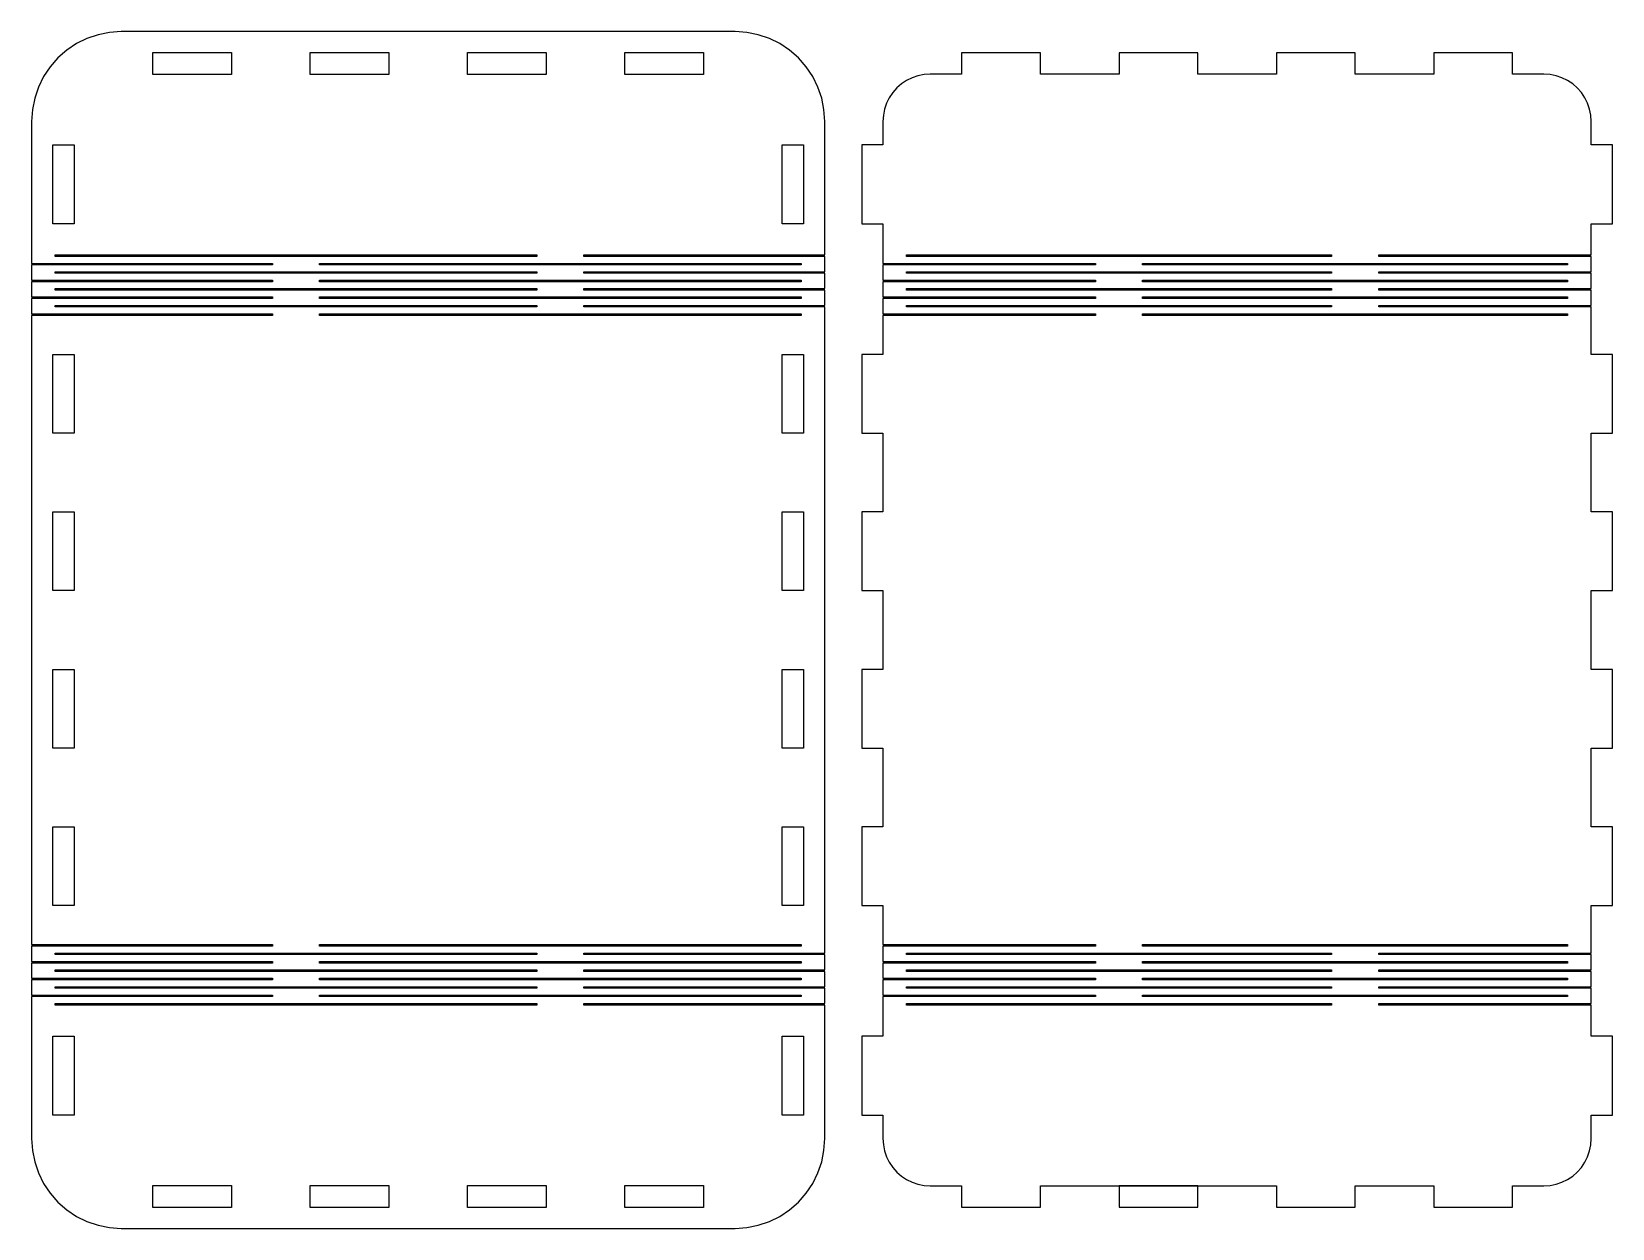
# Model space of a CAD drawing. Header units: metres. Extents: x 76 to 276, y 42 to 194.
import ezdxf

# ---------------------------------------------------------------- set-up
doc = ezdxf.new("R2010")
doc.units = ezdxf.units.M

msp = doc.modelspace()

# ---------------------------------------------------------------- linework, layer by layer
for p, q in [((82.5374, 193.147), (81.2, 192.487)), ((83.9495, 193.626), (82.5374, 193.147)), ((85.412, 193.917), (83.9495, 193.626)), ((86.9, 194.015), (85.412, 193.917)), ((164.9, 194.015), (86.9, 194.015)), ((166.388, 193.917), (164.9, 194.015)), ((167.851, 193.626), (166.388, 193.917)), ((169.263, 193.147), (167.851, 193.626)), ((170.6, 192.487), (169.263, 193.147)), ((79.9601, 191.659), (78.839, 190.676)), ((81.2, 192.487), (79.9601, 191.659)), ((90.9, 188.565), (90.9, 191.365)), ((90.9, 191.365), (100.9, 191.365)), ((100.9, 191.365), (100.9, 188.565)), ((110.9, 188.565), (110.9, 191.365)), ((110.9, 191.365), (120.9, 191.365)), ((120.9, 191.365), (120.9, 188.565)), ((130.9, 188.565), (130.9, 191.365)), ((130.9, 191.365), (140.9, 191.365)), ((140.9, 191.365), (140.9, 188.565)), ((150.9, 188.565), (150.9, 191.365)), ((150.9, 191.365), (160.9, 191.365)), ((160.9, 191.365), (160.9, 188.565)), ((171.84, 191.659), (170.6, 192.487)), ((172.961, 190.676), (171.84, 191.659)), ((203.7, 191.315), (193.7, 191.315)), ((193.7, 191.315), (193.7, 188.615)), ((203.7, 188.615), (203.7, 191.315)), ((223.7, 191.315), (213.7, 191.315)), ((213.7, 191.315), (213.7, 188.615)), ((223.7, 188.615), (223.7, 191.315)), ((243.7, 191.315), (233.7, 191.315)), ((233.7, 191.315), (233.7, 188.615)), ((243.7, 188.615), (243.7, 191.315)), ((263.7, 191.315), (253.7, 191.315)), ((253.7, 191.315), (253.7, 188.615)), ((263.7, 188.615), (263.7, 191.315)), ((77.8558, 189.554), (77.0273, 188.315)), ((78.839, 190.676), (77.8558, 189.554)), ((173.944, 189.554), (172.961, 190.676)), ((174.773, 188.315), (173.944, 189.554)), ((76.3678, 186.977), (75.8884, 185.565)), ((77.0273, 188.315), (76.3678, 186.977)), ((100.9, 188.565), (90.9, 188.565)), ((120.9, 188.565), (110.9, 188.565)), ((140.9, 188.565), (130.9, 188.565)), ((160.9, 188.565), (150.9, 188.565)), ((175.432, 186.977), (174.773, 188.315)), ((175.912, 185.565), (175.432, 186.977)), ((185.457, 186.857), (184.94, 186.267)), ((186.047, 187.375), (185.457, 186.857)), ((186.7, 187.811), (186.047, 187.375)), ((187.404, 188.158), (186.7, 187.811)), ((188.147, 188.41), (187.404, 188.158)), ((188.917, 188.563), (188.147, 188.41)), ((189.7, 188.615), (188.917, 188.563)), ((193.7, 188.615), (189.7, 188.615)), ((213.7, 188.615), (203.7, 188.615)), ((233.7, 188.615), (223.7, 188.615)), ((253.7, 188.615), (243.7, 188.615)), ((267.7, 188.615), (263.7, 188.615)), ((268.483, 188.563), (267.7, 188.615)), ((269.253, 188.41), (268.483, 188.563)), ((269.996, 188.158), (269.253, 188.41)), ((270.7, 187.811), (269.996, 188.158)), ((271.353, 187.375), (270.7, 187.811)), ((271.943, 186.857), (271.353, 187.375)), ((272.46, 186.267), (271.943, 186.857)), ((75.8884, 185.565), (75.5975, 184.103)), ((176.202, 184.103), (175.912, 185.565)), ((184.157, 184.911), (183.904, 184.167)), ((184.504, 185.615), (184.157, 184.911)), ((184.94, 186.267), (184.504, 185.615)), ((272.896, 185.615), (272.46, 186.267)), ((273.243, 184.911), (272.896, 185.615)), ((273.496, 184.167), (273.243, 184.911)), ((75.5975, 184.103), (75.5, 182.615)), ((176.3, 182.615), (176.202, 184.103)), ((183.751, 183.398), (183.7, 182.615)), ((183.904, 184.167), (183.751, 183.398)), ((273.649, 183.398), (273.496, 184.167)), ((273.7, 182.615), (273.649, 183.398)), ((75.5, 182.615), (75.5, 164.578)), ((176.3, 165.646), (176.3, 182.615)), ((183.7, 182.615), (183.7, 179.615)), ((273.7, 179.615), (273.7, 182.615)), ((78.2, 169.615), (78.2, 179.615)), ((78.2, 179.615), (80.9, 179.615)), ((80.9, 179.615), (80.9, 169.615)), ((170.9, 169.615), (170.9, 179.615)), ((170.9, 179.615), (173.6, 179.615)), ((173.6, 179.615), (173.6, 169.615)), ((183.7, 179.615), (181, 179.615)), ((181, 179.615), (181, 169.615)), ((276.4, 179.615), (273.7, 179.615)), ((276.4, 169.615), (276.4, 179.615)), ((80.9, 169.615), (78.2, 169.615)), ((173.6, 169.615), (170.9, 169.615)), ((181, 169.615), (183.7, 169.615)), ((183.7, 169.615), (183.7, 164.578)), ((273.7, 165.646), (273.7, 169.615)), ((273.7, 169.615), (276.4, 169.615)), ((78.5, 165.446), (78.5, 165.646)), ((78.5, 165.646), (139.7, 165.646)), ((139.7, 165.446), (78.5, 165.446)), ((139.7, 165.646), (139.7, 165.446)), ((145.7, 165.446), (145.7, 165.646)), ((145.7, 165.646), (176.3, 165.646)), ((176.3, 165.446), (145.7, 165.446)), ((176.3, 163.51), (176.3, 165.446)), ((186.7, 165.446), (186.7, 165.646)), ((186.7, 165.646), (240.7, 165.646)), ((240.7, 165.446), (186.7, 165.446)), ((240.7, 165.646), (240.7, 165.446)), ((246.7, 165.446), (246.7, 165.646)), ((246.7, 165.646), (273.7, 165.646)), ((273.7, 165.446), (246.7, 165.446)), ((273.7, 163.51), (273.7, 165.446)), ((75.5, 164.578), (106.1, 164.578)), ((106.1, 164.378), (75.5, 164.378)), ((75.5, 164.378), (75.5, 162.441)), ((78.5, 163.31), (78.5, 163.51)), ((78.5, 163.51), (139.7, 163.51)), ((139.7, 163.31), (78.5, 163.31)), ((106.1, 164.578), (106.1, 164.378)), ((112.1, 164.378), (112.1, 164.578)), ((112.1, 164.578), (173.3, 164.578)), ((173.3, 164.378), (112.1, 164.378)), ((139.7, 163.51), (139.7, 163.31)), ((145.7, 163.31), (145.7, 163.51)), ((145.7, 163.51), (176.3, 163.51)), ((176.3, 163.31), (145.7, 163.31)), ((173.3, 164.578), (173.3, 164.378)), ((176.3, 161.373), (176.3, 163.31)), ((183.7, 164.578), (210.7, 164.578)), ((210.7, 164.378), (183.7, 164.378)), ((183.7, 164.378), (183.7, 162.441)), ((186.7, 163.31), (186.7, 163.51)), ((186.7, 163.51), (240.7, 163.51)), ((240.7, 163.31), (186.7, 163.31)), ((210.7, 164.578), (210.7, 164.378)), ((216.7, 164.378), (216.7, 164.578)), ((216.7, 164.578), (270.7, 164.578)), ((270.7, 164.378), (216.7, 164.378)), ((240.7, 163.51), (240.7, 163.31)), ((246.7, 163.31), (246.7, 163.51)), ((246.7, 163.51), (273.7, 163.51)), ((273.7, 163.31), (246.7, 163.31)), ((270.7, 164.578), (270.7, 164.378)), ((273.7, 161.373), (273.7, 163.31)), ((75.5, 162.441), (106.1, 162.441)), ((75.5, 162.241), (75.5, 160.305)), ((106.1, 162.241), (75.5, 162.241)), ((78.5, 161.173), (78.5, 161.373)), ((78.5, 161.373), (139.7, 161.373)), ((139.7, 161.173), (78.5, 161.173)), ((106.1, 162.441), (106.1, 162.241)), ((112.1, 162.241), (112.1, 162.441)), ((112.1, 162.441), (173.3, 162.441)), ((173.3, 162.241), (112.1, 162.241)), ((139.7, 161.373), (139.7, 161.173)), ((145.7, 161.173), (145.7, 161.373)), ((145.7, 161.373), (176.3, 161.373)), ((176.3, 161.173), (145.7, 161.173)), ((173.3, 162.441), (173.3, 162.241)), ((176.3, 159.237), (176.3, 161.173)), ((183.7, 162.441), (210.7, 162.441)), ((210.7, 162.241), (183.7, 162.241)), ((183.7, 162.241), (183.7, 160.305)), ((186.7, 161.173), (186.7, 161.373)), ((186.7, 161.373), (240.7, 161.373)), ((240.7, 161.173), (186.7, 161.173)), ((210.7, 162.441), (210.7, 162.241)), ((216.7, 162.241), (216.7, 162.441)), ((216.7, 162.441), (270.7, 162.441)), ((270.7, 162.241), (216.7, 162.241)), ((240.7, 161.373), (240.7, 161.173)), ((246.7, 161.173), (246.7, 161.373)), ((246.7, 161.373), (273.7, 161.373)), ((273.7, 161.173), (246.7, 161.173)), ((270.7, 162.441), (270.7, 162.241)), ((273.7, 159.237), (273.7, 161.173)), ((75.5, 160.305), (106.1, 160.305)), ((106.1, 160.105), (75.5, 160.105)), ((75.5, 160.105), (75.5, 158.168)), ((78.5, 159.037), (78.5, 159.237)), ((78.5, 159.237), (139.7, 159.237)), ((139.7, 159.037), (78.5, 159.037)), ((106.1, 160.305), (106.1, 160.105)), ((112.1, 160.105), (112.1, 160.305)), ((112.1, 160.305), (173.3, 160.305)), ((173.3, 160.105), (112.1, 160.105)), ((139.7, 159.237), (139.7, 159.037)), ((145.7, 159.037), (145.7, 159.237)), ((145.7, 159.237), (176.3, 159.237)), ((176.3, 159.037), (145.7, 159.037)), ((173.3, 160.305), (173.3, 160.105)), ((176.3, 76.9634), (176.3, 159.037)), ((183.7, 160.305), (210.7, 160.305)), ((210.7, 160.105), (183.7, 160.105)), ((183.7, 160.105), (183.7, 158.168)), ((186.7, 159.037), (186.7, 159.237)), ((186.7, 159.237), (240.7, 159.237)), ((240.7, 159.037), (186.7, 159.037)), ((210.7, 160.305), (210.7, 160.105)), ((216.7, 160.105), (216.7, 160.305)), ((216.7, 160.305), (270.7, 160.305)), ((270.7, 160.105), (216.7, 160.105)), ((240.7, 159.237), (240.7, 159.037)), ((246.7, 159.037), (246.7, 159.237)), ((246.7, 159.237), (273.7, 159.237)), ((273.7, 159.037), (246.7, 159.037)), ((270.7, 160.305), (270.7, 160.105)), ((273.7, 153), (273.7, 159.037)), ((75.5, 158.168), (106.1, 158.168)), ((106.1, 157.968), (75.5, 157.968)), ((75.5, 157.968), (75.5, 78.0317)), ((106.1, 158.168), (106.1, 157.968)), ((112.1, 157.968), (112.1, 158.168)), ((112.1, 158.168), (173.3, 158.168)), ((173.3, 157.968), (112.1, 157.968)), ((173.3, 158.168), (173.3, 157.968)), ((183.7, 158.168), (210.7, 158.168)), ((210.7, 157.968), (183.7, 157.968)), ((183.7, 157.968), (183.7, 153)), ((210.7, 158.168), (210.7, 157.968)), ((216.7, 157.968), (216.7, 158.168)), ((216.7, 158.168), (270.7, 158.168)), ((270.7, 157.968), (216.7, 157.968)), ((270.7, 158.168), (270.7, 157.968)), ((78.2, 143), (78.2, 153)), ((78.2, 153), (80.9, 153)), ((80.9, 153), (80.9, 143)), ((170.9, 143), (170.9, 153)), ((170.9, 153), (173.6, 153)), ((173.6, 153), (173.6, 143)), ((183.7, 153), (181, 153)), ((181, 153), (181, 143)), ((276.4, 153), (273.7, 153)), ((276.4, 143), (276.4, 153)), ((80.9, 143), (78.2, 143)), ((173.6, 143), (170.9, 143)), ((181, 143), (183.7, 143)), ((183.7, 143), (183.7, 133)), ((273.7, 133), (273.7, 143)), ((273.7, 143), (276.4, 143)), ((78.2, 123), (78.2, 133)), ((78.2, 133), (80.9, 133)), ((80.9, 133), (80.9, 123)), ((170.9, 123), (170.9, 133)), ((170.9, 133), (173.6, 133)), ((173.6, 133), (173.6, 123)), ((183.7, 133), (181, 133)), ((181, 133), (181, 123)), ((276.4, 133), (273.7, 133)), ((276.4, 123), (276.4, 133)), ((80.9, 123), (78.2, 123)), ((173.6, 123), (170.9, 123)), ((181, 123), (183.7, 123)), ((183.7, 123), (183.7, 113)), ((273.7, 113), (273.7, 123)), ((273.7, 123), (276.4, 123)), ((78.2, 103), (78.2, 113)), ((78.2, 113), (80.9, 113)), ((80.9, 113), (80.9, 103)), ((170.9, 103), (170.9, 113)), ((170.9, 113), (173.6, 113)), ((173.6, 113), (173.6, 103)), ((183.7, 113), (181, 113)), ((181, 113), (181, 103)), ((276.4, 113), (273.7, 113)), ((276.4, 103), (276.4, 113)), ((80.9, 103), (78.2, 103)), ((173.6, 103), (170.9, 103)), ((181, 103), (183.7, 103)), ((183.7, 103), (183.7, 93)), ((273.7, 93), (273.7, 103)), ((273.7, 103), (276.4, 103)), ((78.2, 83), (78.2, 93)), ((78.2, 93), (80.9, 93)), ((80.9, 93), (80.9, 83)), ((170.9, 83), (170.9, 93)), ((170.9, 93), (173.6, 93)), ((173.6, 93), (173.6, 83)), ((183.7, 93), (181, 93)), ((181, 93), (181, 83)), ((276.4, 93), (273.7, 93)), ((276.4, 83), (276.4, 93)), ((80.9, 83), (78.2, 83)), ((173.6, 83), (170.9, 83)), ((181, 83), (183.7, 83)), ((183.7, 83), (183.7, 78.0317)), ((273.7, 76.9634), (273.7, 83)), ((273.7, 83), (276.4, 83)), ((75.5, 78.0317), (106.1, 78.0317)), ((106.1, 77.8317), (75.5, 77.8317)), ((75.5, 77.8317), (75.5, 75.8952)), ((78.5, 76.7634), (78.5, 76.9634)), ((78.5, 76.9634), (139.7, 76.9634)), ((139.7, 76.7634), (78.5, 76.7634)), ((106.1, 78.0317), (106.1, 77.8317)), ((112.1, 77.8317), (112.1, 78.0317)), ((112.1, 78.0317), (173.3, 78.0317)), ((173.3, 77.8317), (112.1, 77.8317)), ((139.7, 76.9634), (139.7, 76.7634)), ((145.7, 76.7634), (145.7, 76.9634)), ((145.7, 76.9634), (176.3, 76.9634)), ((176.3, 76.7634), (145.7, 76.7634)), ((173.3, 78.0317), (173.3, 77.8317)), ((176.3, 74.8269), (176.3, 76.7634)), ((183.7, 78.0317), (210.7, 78.0317)), ((210.7, 77.8317), (183.7, 77.8317)), ((183.7, 77.8317), (183.7, 75.8952)), ((186.7, 76.7634), (186.7, 76.9634)), ((186.7, 76.9634), (240.7, 76.9634)), ((240.7, 76.7634), (186.7, 76.7634)), ((210.7, 78.0317), (210.7, 77.8317)), ((216.7, 77.8317), (216.7, 78.0317)), ((216.7, 78.0317), (270.7, 78.0317)), ((270.7, 77.8317), (216.7, 77.8317)), ((240.7, 76.9634), (240.7, 76.7634)), ((246.7, 76.7634), (246.7, 76.9634)), ((246.7, 76.9634), (273.7, 76.9634)), ((273.7, 76.7634), (246.7, 76.7634)), ((270.7, 78.0317), (270.7, 77.8317)), ((273.7, 74.8269), (273.7, 76.7634)), ((75.5, 75.8952), (106.1, 75.8952)), ((106.1, 75.6952), (75.5, 75.6952)), ((75.5, 75.6952), (75.5, 73.7586)), ((78.5, 74.6269), (78.5, 74.8269)), ((78.5, 74.8269), (139.7, 74.8269)), ((139.7, 74.6269), (78.5, 74.6269)), ((106.1, 75.8952), (106.1, 75.6952)), ((112.1, 75.6952), (112.1, 75.8952)), ((112.1, 75.8952), (173.3, 75.8952)), ((173.3, 75.6952), (112.1, 75.6952)), ((139.7, 74.8269), (139.7, 74.6269)), ((145.7, 74.6269), (145.7, 74.8269)), ((145.7, 74.8269), (176.3, 74.8269)), ((176.3, 74.6269), (145.7, 74.6269)), ((173.3, 75.8952), (173.3, 75.6952)), ((176.3, 72.6903), (176.3, 74.6269)), ((183.7, 75.8952), (210.7, 75.8952)), ((210.7, 75.6952), (183.7, 75.6952)), ((183.7, 75.6952), (183.7, 73.7586)), ((186.7, 74.6269), (186.7, 74.8269)), ((186.7, 74.8269), (240.7, 74.8269)), ((240.7, 74.6269), (186.7, 74.6269)), ((210.7, 75.8952), (210.7, 75.6952)), ((216.7, 75.6952), (216.7, 75.8952)), ((216.7, 75.8952), (270.7, 75.8952)), ((270.7, 75.6952), (216.7, 75.6952)), ((240.7, 74.8269), (240.7, 74.6269)), ((246.7, 74.6269), (246.7, 74.8269)), ((246.7, 74.8269), (273.7, 74.8269)), ((273.7, 74.6269), (246.7, 74.6269)), ((270.7, 75.8952), (270.7, 75.6952)), ((273.7, 72.6903), (273.7, 74.6269)), ((75.5, 73.7586), (106.1, 73.7586)), ((106.1, 73.5586), (75.5, 73.5586)), ((75.5, 73.5586), (75.5, 71.622)), ((78.5, 72.4903), (78.5, 72.6903)), ((78.5, 72.6903), (139.7, 72.6903)), ((139.7, 72.4903), (78.5, 72.4903)), ((106.1, 73.7586), (106.1, 73.5586)), ((112.1, 73.5586), (112.1, 73.7586)), ((112.1, 73.7586), (173.3, 73.7586)), ((173.3, 73.5586), (112.1, 73.5586)), ((139.7, 72.6903), (139.7, 72.4903)), ((145.7, 72.4903), (145.7, 72.6903)), ((145.7, 72.6903), (176.3, 72.6903)), ((176.3, 72.4903), (145.7, 72.4903)), ((173.3, 73.7586), (173.3, 73.5586)), ((176.3, 70.5538), (176.3, 72.4903)), ((183.7, 73.7586), (210.7, 73.7586)), ((210.7, 73.5586), (183.7, 73.5586)), ((183.7, 73.5586), (183.7, 71.622)), ((186.7, 72.4903), (186.7, 72.6903)), ((186.7, 72.6903), (240.7, 72.6903)), ((240.7, 72.4903), (186.7, 72.4903)), ((210.7, 73.7586), (210.7, 73.5586)), ((216.7, 73.5586), (216.7, 73.7586)), ((216.7, 73.7586), (270.7, 73.7586)), ((270.7, 73.5586), (216.7, 73.5586)), ((240.7, 72.6903), (240.7, 72.4903)), ((246.7, 72.4903), (246.7, 72.6903)), ((246.7, 72.6903), (273.7, 72.6903)), ((273.7, 72.4903), (246.7, 72.4903)), ((270.7, 73.7586), (270.7, 73.5586)), ((273.7, 70.5538), (273.7, 72.4903)), ((75.5, 71.622), (106.1, 71.622)), ((106.1, 71.422), (75.5, 71.422)), ((75.5, 71.422), (75.5, 53.3855)), ((78.5, 70.3538), (78.5, 70.5538)), ((78.5, 70.5538), (139.7, 70.5538)), ((139.7, 70.3538), (78.5, 70.3538)), ((106.1, 71.622), (106.1, 71.422)), ((112.1, 71.422), (112.1, 71.622)), ((112.1, 71.622), (173.3, 71.622)), ((173.3, 71.422), (112.1, 71.422)), ((139.7, 70.5538), (139.7, 70.3538)), ((145.7, 70.3538), (145.7, 70.5538)), ((145.7, 70.5538), (176.3, 70.5538)), ((176.3, 70.3538), (145.7, 70.3538)), ((173.3, 71.622), (173.3, 71.422)), ((176.3, 53.3855), (176.3, 70.3538)), ((183.7, 71.622), (210.7, 71.622)), ((210.7, 71.422), (183.7, 71.422)), ((183.7, 71.422), (183.7, 66.3855)), ((186.7, 70.3538), (186.7, 70.5538)), ((186.7, 70.5538), (240.7, 70.5538)), ((240.7, 70.3538), (186.7, 70.3538)), ((210.7, 71.622), (210.7, 71.422)), ((216.7, 71.422), (216.7, 71.622)), ((216.7, 71.622), (270.7, 71.622)), ((270.7, 71.422), (216.7, 71.422)), ((240.7, 70.5538), (240.7, 70.3538)), ((246.7, 70.3538), (246.7, 70.5538)), ((246.7, 70.5538), (273.7, 70.5538)), ((273.7, 70.3538), (246.7, 70.3538)), ((270.7, 71.622), (270.7, 71.422)), ((273.7, 66.3855), (273.7, 70.3538)), ((78.2, 56.3855), (78.2, 66.3855)), ((78.2, 66.3855), (80.9, 66.3855)), ((80.9, 66.3855), (80.9, 56.3855)), ((170.9, 56.3855), (170.9, 66.3855)), ((170.9, 66.3855), (173.6, 66.3855)), ((173.6, 66.3855), (173.6, 56.3855)), ((183.7, 66.3855), (181, 66.3855)), ((181, 66.3855), (181, 56.3855)), ((276.4, 66.3855), (273.7, 66.3855)), ((276.4, 56.3855), (276.4, 66.3855)), ((80.9, 56.3855), (78.2, 56.3855)), ((173.6, 56.3855), (170.9, 56.3855)), ((181, 56.3855), (183.7, 56.3855)), ((183.7, 56.3855), (183.7, 53.3855)), ((273.7, 53.3855), (273.7, 56.3855)), ((273.7, 56.3855), (276.4, 56.3855)), ((75.5, 53.3855), (75.5975, 51.8975)), ((176.202, 51.8975), (176.3, 53.3855)), ((183.7, 53.3855), (183.751, 52.6023)), ((183.751, 52.6023), (183.904, 51.8326)), ((273.496, 51.8326), (273.649, 52.6023)), ((273.649, 52.6023), (273.7, 53.3855)), ((75.5975, 51.8975), (75.8884, 50.4349)), ((75.8884, 50.4349), (76.3678, 49.0229)), ((175.432, 49.0229), (175.912, 50.4349)), ((175.912, 50.4349), (176.202, 51.8975)), ((183.904, 51.8326), (184.157, 51.0894)), ((184.157, 51.0894), (184.504, 50.3855)), ((184.504, 50.3855), (184.94, 49.7329)), ((272.46, 49.7329), (272.896, 50.3855)), ((272.896, 50.3855), (273.243, 51.0894)), ((273.243, 51.0894), (273.496, 51.8326)), ((76.3678, 49.0229), (77.0273, 47.6855)), ((174.773, 47.6855), (175.432, 49.0229)), ((184.94, 49.7329), (185.457, 49.1428)), ((185.457, 49.1428), (186.047, 48.6254)), ((186.047, 48.6254), (186.7, 48.1893)), ((270.7, 48.1893), (271.353, 48.6254)), ((271.353, 48.6254), (271.943, 49.1428)), ((271.943, 49.1428), (272.46, 49.7329)), ((77.0273, 47.6855), (77.8558, 46.4456)), ((77.8558, 46.4456), (78.839, 45.3245)), ((90.9, 44.6355), (90.9, 47.4355)), ((90.9, 47.4355), (100.9, 47.4355)), ((100.9, 47.4355), (100.9, 44.6355)), ((110.9, 44.6355), (110.9, 47.4355)), ((110.9, 47.4355), (120.9, 47.4355)), ((120.9, 47.4355), (120.9, 44.6355)), ((130.9, 44.6355), (130.9, 47.4355)), ((130.9, 47.4355), (140.9, 47.4355)), ((140.9, 47.4355), (140.9, 44.6355)), ((150.9, 44.6355), (150.9, 47.4355)), ((150.9, 47.4355), (160.9, 47.4355)), ((160.9, 47.4355), (160.9, 44.6355)), ((172.961, 45.3245), (173.944, 46.4456)), ((173.944, 46.4456), (174.773, 47.6855)), ((186.7, 48.1893), (187.404, 47.8422)), ((187.404, 47.8422), (188.147, 47.5899)), ((188.147, 47.5899), (188.917, 47.4368)), ((188.917, 47.4368), (189.7, 47.3855)), ((189.7, 47.3855), (193.7, 47.3855)), ((193.7, 47.3855), (193.7, 44.6855)), ((203.7, 44.6855), (203.7, 47.3855)), ((203.7, 47.3855), (233.7, 47.3855)), ((223.7, 47.3855), (213.7, 47.3855)), ((213.7, 47.3855), (213.7, 44.6855)), ((223.7, 44.6855), (223.7, 47.3855)), ((233.7, 47.3855), (233.7, 44.6855)), ((243.7, 44.6855), (243.7, 47.3855)), ((243.7, 47.3855), (253.7, 47.3855)), ((253.7, 47.3855), (253.7, 44.6855)), ((263.7, 44.6855), (263.7, 47.3855)), ((263.7, 47.3855), (267.7, 47.3855)), ((267.7, 47.3855), (268.483, 47.4368)), ((268.483, 47.4368), (269.253, 47.5899)), ((269.253, 47.5899), (269.996, 47.8422)), ((269.996, 47.8422), (270.7, 48.1893)), ((78.839, 45.3245), (79.9601, 44.3412)), ((79.9601, 44.3412), (81.2, 43.5128)), ((100.9, 44.6355), (90.9, 44.6355)), ((120.9, 44.6355), (110.9, 44.6355)), ((140.9, 44.6355), (130.9, 44.6355)), ((160.9, 44.6355), (150.9, 44.6355)), ((170.6, 43.5128), (171.84, 44.3412)), ((171.84, 44.3412), (172.961, 45.3245)), ((193.7, 44.6855), (203.7, 44.6855)), ((213.7, 44.6855), (223.7, 44.6855)), ((233.7, 44.6855), (243.7, 44.6855)), ((253.7, 44.6855), (263.7, 44.6855)), ((81.2, 43.5128), (82.5374, 42.8532)), ((82.5374, 42.8532), (83.9495, 42.3739)), ((83.9495, 42.3739), (85.412, 42.083)), ((166.388, 42.083), (167.851, 42.3739)), ((167.851, 42.3739), (169.263, 42.8532)), ((169.263, 42.8532), (170.6, 43.5128)), ((85.412, 42.083), (86.9, 41.9855)), ((86.9, 41.9855), (164.9, 41.9855)), ((164.9, 41.9855), (166.388, 42.083))]:
    msp.add_line(p, q)

doc.saveas('drawing.dxf')
